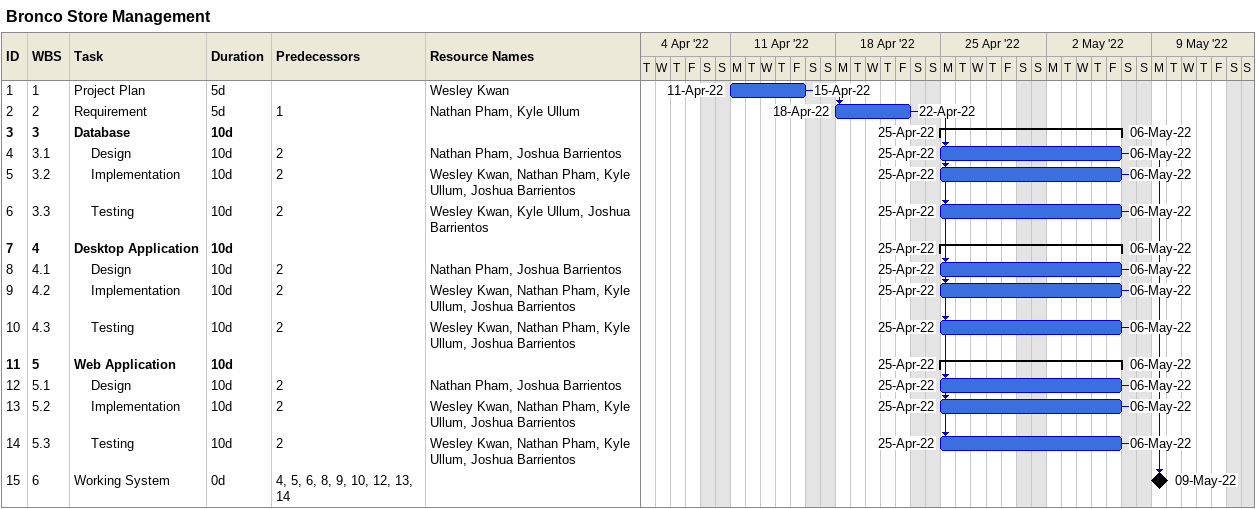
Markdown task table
Bronco Store Management

| ID | WBS | Task | Duration | Start | Finish | Predecessors | Resources |
|---|---|---|---|---|---|---|---|
| 1 | 1 | Project Plan | 5d | 2022-04-11 | 2022-04-15 |  | Wesley Kwan |
| 2 | 2 | Requirement | 5d | 2022-04-18 | 2022-04-22 | 1 | Nathan Pham, Kyle Ullum |
| 3 | 3 | **Database** | 10d | 2022-04-25 | 2022-05-06 |  |  |
| 4 | 3.1 | Design | 10d | 2022-04-25 | 2022-05-06 | 2 | Nathan Pham, Joshua Barrientos |
| 5 | 3.2 | Implementation | 10d | 2022-04-25 | 2022-05-06 | 2 | Wesley Kwan, Nathan Pham, Kyle Ullum, Joshua Barrientos |
| 6 | 3.3 | Testing | 10d | 2022-04-25 | 2022-05-06 | 2 | Wesley Kwan, Kyle Ullum, Joshua Barrientos |
| 7 | 4 | **Desktop Application** | 10d | 2022-04-25 | 2022-05-06 |  |  |
| 8 | 4.1 | Design | 10d | 2022-04-25 | 2022-05-06 | 2 | Nathan Pham, Joshua Barrientos |
| 9 | 4.2 | Implementation | 10d | 2022-04-25 | 2022-05-06 | 2 | Wesley Kwan, Nathan Pham, Kyle Ullum, Joshua Barrientos |
| 10 | 4.3 | Testing | 10d | 2022-04-25 | 2022-05-06 | 2 | Wesley Kwan, Nathan Pham, Kyle Ullum, Joshua Barrientos |
| 11 | 5 | **Web Application** | 10d | 2022-04-25 | 2022-05-06 |  |  |
| 12 | 5.1 | Design | 10d | 2022-04-25 | 2022-05-06 | 2 | Nathan Pham, Joshua Barrientos |
| 13 | 5.2 | Implementation | 10d | 2022-04-25 | 2022-05-06 | 2 | Wesley Kwan, Nathan Pham, Kyle Ullum, Joshua Barrientos |
| 14 | 5.3 | Testing | 10d | 2022-04-25 | 2022-05-06 | 2 | Wesley Kwan, Nathan Pham, Kyle Ullum, Joshua Barrientos |
| 15 | 6 | Working System | 0d | 2022-05-09 | 2022-05-09 | 4, 5, 6, 8, 9, 10, 12, 13, 14 |  |
